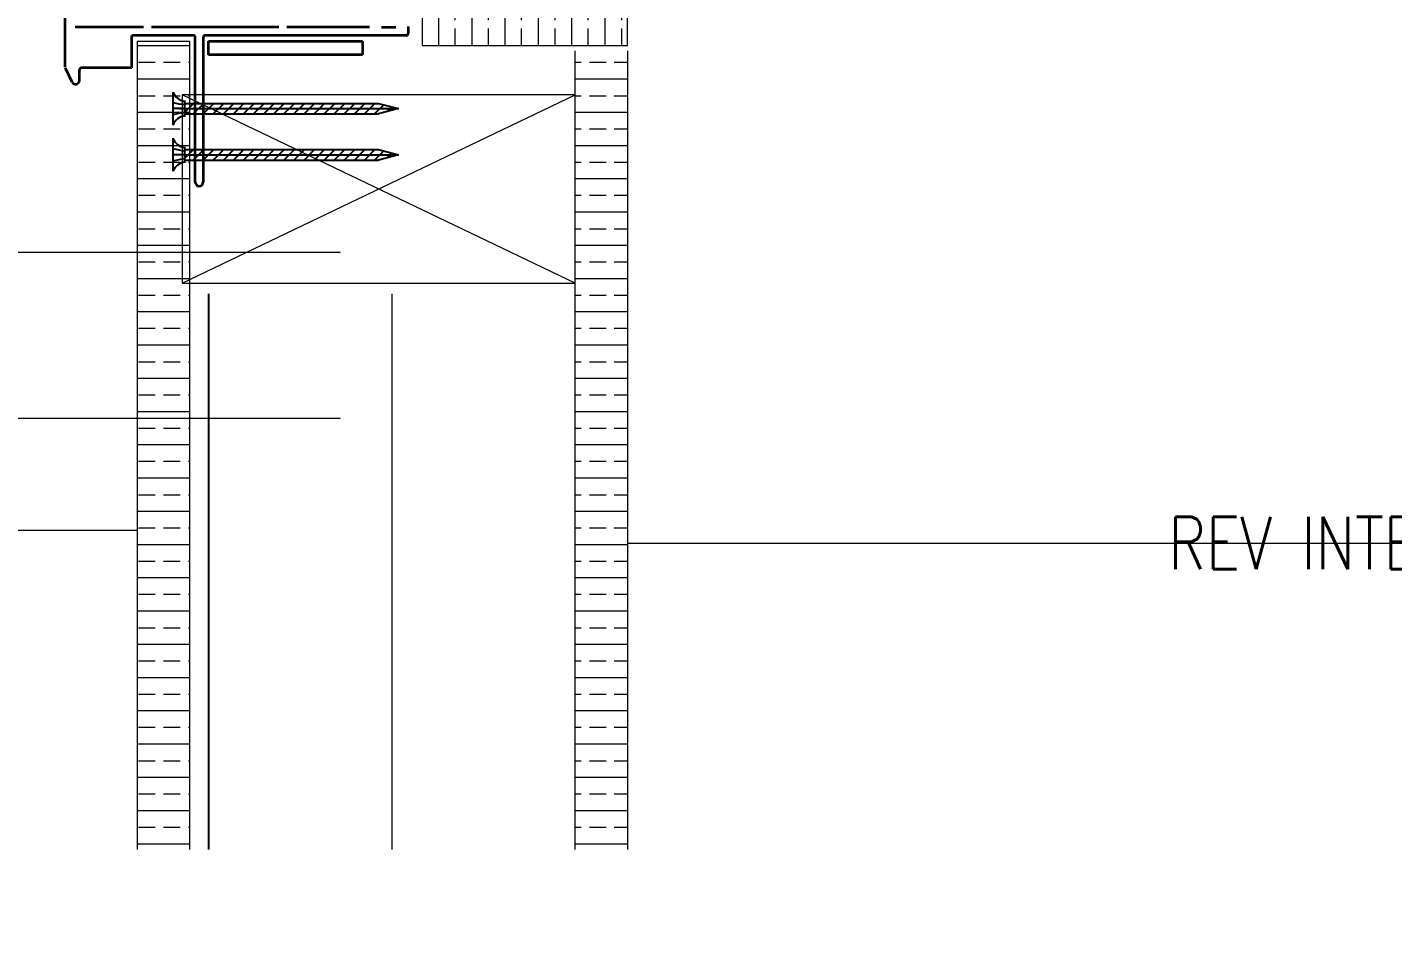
# Model space of a CAD drawing. Header units: metres. Extents: x -2 to 690, y -116 to 73.
# Drawn here: x 151.9503 to 152.2109, y 28.7283 to 28.9035 of the extents above; entities that cross this region are included whole.
import ezdxf

# ---------------------------------------------------------------- set-up
doc = ezdxf.new("R2010")
doc.units = ezdxf.units.M
doc.header["$LTSCALE"] = 5
doc.header["$MEASUREMENT"] = 0
doc.layers.get('0').update_dxf_attribs({"color": 30})
for name, color, linetype, lineweight in [('A-ANNO-SYMB', 3, 'Continuous', 18), ('A-ANNO-TEXT', 3, 'Continuous', 18), ('A-DETL-PATT', 8, 'Continuous', 18), ('A-ELEV-MBE1', 7, 'Continuous', 35), ('A-ELEV-MBE2', 4, 'Continuous', 25), ('A-WALL-PATT', 8, 'Continuous', 18), ('A-WALL-STUD', 3, 'Continuous', 18)]:
    doc.layers.add(name, color=color, linetype=linetype, lineweight=lineweight)
doc.styles.add('E-ROMANS', font='romans.shx', dxfattribs={"width": 0.8})
doc.dimstyles.new('E-0100_TICK_12', dxfattribs={"dimscale": 0.001, "dimtxt": 120, "dimasz": 120, "dimexe": 60, "dimexo": 40, "dimgap": 60, "dimtad": 0, "dimzin": 0, "dimdsep": 46, "dimtxsty": 'E-ROMANS', "dimblk": 'OBLIQUE', "dimcen": 60, "dimclrd": 256, "dimclre": 256, "dimclrt": 256, "dimadec": 0, "dimazin": 0, "dimtfac": 1, "dimtmove": 1, "dimatfit": 3, "dimldrblk": 'OPEN90', "dimfxl": 1, "dimtfill": 1, "dimtolj": 1, "dimtzin": 0, "dimlwd": -1, "dimarcsym": 0})

# ---------------------------------------------------------------- blocks, each defined once
blk = doc.blocks.new('_Oblique')
at = {"color": 0, "linetype": 'ByBlock', "lineweight": -2}
blk.add_line((-0.5, -0.5), (0.5, 0.5), dxfattribs=at)

msp = doc.modelspace()

# ---------------------------------------------------------------- hatches: boundary and pattern name
at = {"layer": 'A-DETL-PATT'}
h = msp.add_hatch(dxfattribs=at)
h.set_pattern_fill('BRASS', color=256, scale=0.001, angle=90, style=0)
h.set_pattern_definition([(90, (1.279851304013619, -0.7227296576386308), (-0.00635, 3.888253587292846e-19), []), (90, (1.276676304013619, -0.7227296576386308), (-0.00635, 3.888253587292846e-19), [0.003175, -0.0015875])])
h.paths.add_polyline_path([(152.0649116973536, 28.89997238655144), (152.0649116973536, 28.90997238655144), (152.0256961535204, 28.90997238655144), (152.0256961535204, 28.89997238655144)])
h = msp.add_hatch(dxfattribs=at)
h.set_pattern_fill('BRASS', color=256, scale=0.001, style=0)
h.set_pattern_definition([(0, (-418.937917532764, 5.398603930792), (0, 0.00635), []), (0, (-418.937917532764, 5.401778930791998), (0, 0.00635), [0.003175, -0.0015875])])
h.paths.add_polyline_path([(151.9813225219597, 28.90076003437048), (151.9713225219598, 28.90076003437049), (151.9713225219597, 28.74643391227247), (151.9813225219597, 28.74643391227247)])
h = msp.add_hatch(dxfattribs=at)
h.set_pattern_fill('BRASS', color=256, scale=0.001, style=0)
h.set_pattern_definition([(0, (-418.942332749793, 5.398603930792), (0, 0.00635), []), (0, (-418.942332749793, 5.401778930791998), (0, 0.00635), [0.003175, -0.0015875])])
h.paths.add_polyline_path([(152.0649116973536, 28.89897238655144), (152.0549116973536, 28.89897238655144), (152.0549116973536, 28.74643391227247), (152.0649116973537, 28.74643391227247)])

# ---------------------------------------------------------------- linework, layer by layer
at = {"layer": 'A-ANNO-SYMB'}
msp.add_line((151.9813225219597, 28.90076003437049), (151.9713225219597, 28.90076003437049), dxfattribs=at)
msp.add_lwpolyline([(152.0256961535204, 28.89997238655144), (152.0649116973536, 28.89997238655144), (152.0649116973536, 28.90997238655144), (152.0256961535204, 28.90997238655144)], close=True, dxfattribs=at)
for points in [[(151.9713225219597, 28.90076003437049), (151.9713225219597, 28.74643391227247)], [(151.9813225219597, 28.74643391227247), (151.9813225219597, 28.90076003437049)], [(152.0549116973536, 28.74643391227247), (152.0549116973536, 28.89897238655144)], [(152.0649116973536, 28.89897238655144), (152.0649116973536, 28.74643391227247)]]:
    msp.add_lwpolyline(points, dxfattribs=at)
at = {"layer": 'A-ELEV-MBE1'}
for p, q in [((151.9575487150186, 28.89585017520841), (151.9575487150186, 28.90537111407582)), ((151.9725130013148, 28.90345261583468), (151.9594672132707, 28.90345261583468)), ((151.998348777638, 28.90345261583468), (151.9740477999048, 28.90345261583468)), ((152.0156152618192, 28.90345261583468), (151.999883576228, 28.90345261583468)), ((152.0179174597333, 28.90345261583468), (152.0206800971837, 28.90345261583468)), ((152.0230334550333, 28.90357994748672), (152.0230334550333, 28.90230151689218)), ((151.9819775926489, 28.90191781724468), (151.9702837516375, 28.90191781724469)), ((151.9823612922819, 28.87390774290441), (151.9823612922819, 28.90153411758991)), ((151.983896090901, 28.90153411758991), (151.983896090901, 28.87390774290441)), ((152.0226497553712, 28.90191781724468), (151.9842797905339, 28.90191781724468)), ((151.9849116973537, 28.89820894754474), (151.9849116973537, 28.90083019762632)), ((151.9849116973537, 28.90083019762632), (152.0143061946337, 28.90083019762632)), ((152.0143061946337, 28.90083019762632), (152.0143061946337, 28.89820894754474)), ((152.0143061946337, 28.89820894754474), (151.9849116973537, 28.89820894754474)), ((151.9588757005555, 28.89299521442222), (151.9575991842353, 28.89563025953967)), ((151.9702837516375, 28.89573445087174), (151.9607577697759, 28.89573445087174)), ((151.9813792539762, 28.89573445087174), (151.9813225219597, 28.89573445087174)), ((151.9602649063318, 28.89331397941549), (151.9602649063318, 28.89524158742766))]:
    msp.add_line(p, q, dxfattribs=at)
msp.add_lwpolyline([(151.9702837516375, 28.89573445087174), (151.9702837516375, 28.90191781724469)], dxfattribs=at)
for centre, radius, start, end in [((151.981977592638, 28.90153411760082), 0.000383699643862201, 359.9999983702793, 89.9999983702793), ((151.9842797905448, 28.90153411760082), 0.000383699643862201, 90.0000016297207, 180.0000016297207), ((152.0226497553785, 28.90230151689946), 0.0003836996547761374, 269.9999989135217, 359.9999989135217), ((151.9607577697759, 28.89524158742766), 0.0004928634440826526, 90, 180), ((151.9595337317843, 28.89331397941549), 0.000731174547567133, 205.8465820276269, 0), ((151.9831286915914, 28.87390774290441), 0.0007673993095522746, 180, 0)]:
    msp.add_arc(centre, radius, start, end, dxfattribs=at)
at = {"layer": 'A-ELEV-MBE2'}
for p, q in [((151.9781183929415, 28.89106105582218), (151.9781183929415, 28.88477844081249)), ((151.9803541400804, 28.88791626732459), (151.9781183929415, 28.88791626732459)), ((151.9793488579132, 28.88791974831734), (152.017373082014, 28.88791974831734)), ((151.9803541400804, 28.88945338773087), (151.9803541400804, 28.8863861089329)), ((151.9803541400804, 28.88892304623628), (152.017373082014, 28.88892304623628)), ((151.9803541400804, 28.88721387289011), (151.9820633134047, 28.88892304623628)), ((151.9819803404286, 28.8869164504275), (151.9839869362374, 28.88892304623628)), ((151.9839039632541, 28.8869164504275), (151.9859105590628, 28.88892304623628)), ((151.9858275860795, 28.8869164504275), (151.9878341818882, 28.88892304623628)), ((151.9877512089049, 28.8869164504275), (151.9897578047137, 28.88892304623628)), ((151.9896748317303, 28.8869164504275), (151.9916814275391, 28.88892304623628)), ((151.9915984545557, 28.8869164504275), (151.9936050503645, 28.88892304623628)), ((151.9935220773811, 28.8869164504275), (151.9955286731899, 28.88892304623628)), ((151.9954457002138, 28.8869164504275), (151.9974522960153, 28.88892304623628)), ((151.9973693230392, 28.8869164504275), (151.999375918848, 28.88892304623628)), ((151.9992929458647, 28.8869164504275), (152.0012995416734, 28.88892304623628)), ((152.0012165686901, 28.8869164504275), (152.0032231644988, 28.88892304623628)), ((152.0031401915155, 28.8869164504275), (152.0051467873243, 28.88892304623628)), ((152.0050638143409, 28.8869164504275), (152.0070704101497, 28.88892304623628)), ((152.0069874371663, 28.8869164504275), (152.0089940329751, 28.88892304623628)), ((152.0089110599917, 28.8869164504275), (152.0109176558005, 28.88892304623628)), ((152.0108346828244, 28.8869164504275), (152.0128412786332, 28.88892304623628)), ((152.0127583056498, 28.8869164504275), (152.0147649014586, 28.88892304623628)), ((152.0146819284753, 28.8869164504275), (152.016688524284, 28.88892304623628)), ((152.0166055513007, 28.8869164504275), (152.0183522434133, 28.88866314254015)), ((152.017373082014, 28.88892304623628), (152.0211529073538, 28.88791974831734)), ((152.0211529073538, 28.88791974831734), (152.017373082014, 28.8869164504275)), ((152.017373082014, 28.88791974831734), (152.0211529073538, 28.88791974831734)), ((152.0189469278964, 28.88733420419053), (152.019872371148, 28.88825964744215)), ((151.9803541400804, 28.8869164504275), (152.017373082014, 28.8869164504275)), ((151.9781183929415, 28.88225087663054), (151.9781183929415, 28.87596826162085)), ((151.9803541400804, 28.88064320853923), (151.9803541400804, 28.87757592971216)), ((151.9803541400804, 28.88011286701553), (152.017373082014, 28.88011286701553)), ((151.9803541400804, 28.87840369369847), (151.9820633134047, 28.88011286701553)), ((151.9819803404286, 28.87810627123586), (151.9839869362374, 28.88011286701553)), ((151.9839039632541, 28.87810627123586), (151.9859105590628, 28.88011286701553)), ((151.9858275860795, 28.87810627123586), (151.9878341818882, 28.88011286701553)), ((151.9877512089049, 28.87810627123586), (151.9897578047137, 28.88011286701553)), ((151.9896748317303, 28.87810627123586), (151.9916814275391, 28.88011286701553)), ((151.9915984545557, 28.87810627123586), (151.9936050503645, 28.88011286701553)), ((151.9935220773811, 28.87810627123586), (151.9955286731899, 28.88011286701553)), ((151.9954457002138, 28.87810627123586), (151.9974522960153, 28.88011286701553)), ((151.9973693230392, 28.87810627123586), (151.999375918848, 28.88011286701553)), ((151.9992929458647, 28.87810627123586), (152.0012995416734, 28.88011286701553)), ((152.0012165686901, 28.87810627123586), (152.0032231644988, 28.88011286701553)), ((152.0031401915155, 28.87810627123586), (152.0051467873243, 28.88011286701553)), ((152.0050638143409, 28.87810627123586), (152.0070704101497, 28.88011286701553)), ((152.0069874371663, 28.87810627123586), (152.0089940329751, 28.88011286701553)), ((152.0089110599917, 28.87810627123586), (152.0109176558005, 28.88011286701553)), ((152.0108346828244, 28.87810627123586), (152.0128412786332, 28.88011286701553)), ((152.0127583056498, 28.87810627123586), (152.0147649014586, 28.88011286701553)), ((152.0146819284753, 28.87810627123586), (152.016688524284, 28.88011286701553)), ((152.0166055513007, 28.87810627123586), (152.0183522434133, 28.8798529633194)), ((152.017373082014, 28.88011286701553), (152.0211529073538, 28.8791095691257)), ((151.9803541400804, 28.87910608813295), (151.9781183929415, 28.87910608813295)), ((151.9803541400804, 28.8791095691257), (152.017373082014, 28.8791095691257)), ((151.9803541400804, 28.87810627123586), (152.017373082014, 28.87810627123586)), ((152.0211529073538, 28.8791095691257), (152.017373082014, 28.87810627123586)), ((152.017373082014, 28.8791095691257), (152.0211529073538, 28.8791095691257)), ((152.0189469278964, 28.87852402499889), (152.019872371148, 28.87944946825051)), ((151.9849116973537, 28.85256655454301), (151.9849116973532, 28.74643391227247))]:
    msp.add_line(p, q, dxfattribs=at)
for centre, radius, start, end in [((151.9808335718206, 28.89220899065822), 0.002947872238337978, 202.9178753225744, 260.6400363233981), ((151.9825100006863, 28.90621160669503), 0.01765874507028412, 255.5998109815116, 262.9875746463818), ((151.9825100006863, 28.86962092798326), 0.01765874507028423, 97.01242535361818, 104.4001890184885), ((151.980833571847, 28.88363050599102), 0.002947872256980994, 99.35996413685716, 157.0821251378811), ((151.9808335718206, 28.88339881146657), 0.002947872238337978, 202.9178753225744, 260.6400363233981), ((151.9825100004609, 28.89740142748883), 0.01765874502832295, 255.5998117016178, 262.9875753664925), ((151.9825100006863, 28.86081074879162), 0.01765874507028423, 97.01242535361818, 104.4001890184885), ((151.980833571847, 28.87482032679938), 0.002947872256980994, 99.35996413685716, 157.0821251378811)]:
    msp.add_arc(centre, radius, start, end, dxfattribs=at)
at = {"layer": 'A-WALL-PATT', "ltscale": 0.075}
msp.add_line((152.0199116973536, 28.85256655454301), (152.0199116973538, 28.74643391227247), dxfattribs=at)
at = {"layer": 'A-WALL-STUD'}
for p, q in [((152.0549116973536, 28.854566554543), (151.9799116973536, 28.890566554543)), ((151.9799116973536, 28.854566554543), (152.0549116973536, 28.890566554543))]:
    msp.add_line(p, q, dxfattribs=at)
msp.add_lwpolyline([(152.0549116973536, 28.854566554543), (152.0549116973536, 28.890566554543), (151.9799116973536, 28.890566554543), (151.9799116973536, 28.854566554543), (152.0549116973536, 28.854566554543)], dxfattribs=at)

# ---------------------------------------------------------------- texts
at = {"layer": 'A-ANNO-TEXT', "insert": (152.1681063324023, 28.80497004459194), "char_height": 0.01, "attachment_point": 4, "style": 'E-ROMANS'}
msp.add_mtext('REV INTERIOR', dxfattribs=at)

# ---------------------------------------------------------------- leaders
at = {"layer": 'A-ANNO-TEXT', "annotation_type": 0, "has_hookline": 1, "hookline_direction": 1}
for points in [[(152.6176436203589, 29.12454986392483), (152.6176436203589, 28.98373243690019), (152.5168147207345, 28.98373243690019)], [(152.5634204904248, 29.07744314530242), (152.5634204904248, 29.01812736786064), (152.5168147207345, 29.01812736786064)], [(152.5879139857114, 29.05592227336433), (152.5879139857114, 29.00089593559723), (152.5168147207345, 29.00089593559723)], [(152.5355142792834, 29.05584808597759), (152.5355142792834, 29.03417123873664), (152.5168147207345, 29.03417123873664)], [(152.0100398276315, 28.86042572104069), (151.9217940845616, 28.86042572104069), (151.8756508321637, 28.86042572104069)], [(152.0100398276315, 28.82875304453413), (151.9217940845616, 28.82875304453413), (151.8756508321637, 28.82875304453413)], [(151.9713225219597, 28.80735272945106), (151.9217940845616, 28.80735272945106), (151.8756508321637, 28.80735272945106)]]:
    msp.add_leader(points, dimstyle='E-0100_TICK_12', override={"dimasz": 0.05, "dimtad": 0, "dimldrblk": 'Open90'}, dxfattribs=at)
at = {"layer": 'A-ANNO-TEXT', "annotation_type": 0, "has_hookline": 1, "hookline_direction": 1, "horizontal_direction": (-1, 0, 0)}
msp.add_leader([(152.0649116973536, 28.80497004459193), (152.111631747596, 28.80497004459193), (152.1681063324023, 28.80497004459194)], dimstyle='E-0100_TICK_12', override={"dimasz": 0.05, "dimtad": 0, "dimldrblk": 'Open90'}, dxfattribs=at)

doc.saveas('drawing.dxf')
